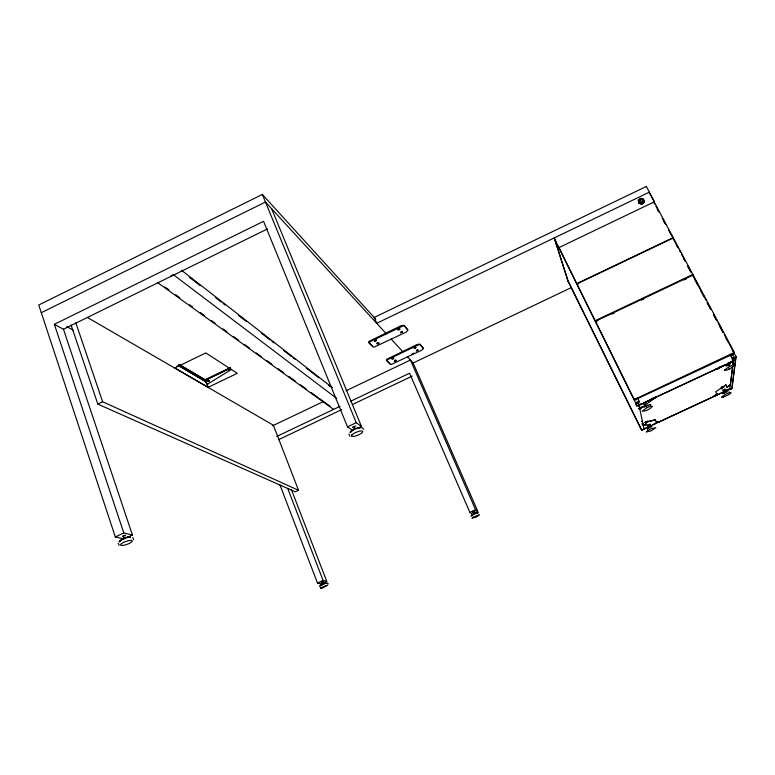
<?xml version="1.0" encoding="UTF-8"?>
<svg xmlns="http://www.w3.org/2000/svg" width="775" height="775" viewBox="0 0 775 775"><rect width="100%" height="100%" fill="white"/><g stroke="black" fill="none" stroke-linecap="round" stroke-linejoin="round"><path stroke-width="1.16" d="M652.511 399.028L652.938 399.377L652.85 398.873M644.49 405.635L639.811 408.997L642.804 406.507M133.6 539.739L132.767 537.55M726.262 390.639L731.997 388.478L735.843 357.081M567.901 280.976L568.308 280.598L567.901 280.976L641.661 430.367L647.387 427.238M729.546 389.118L731.92 388.614M725.952 366.1L730.563 363.785M723.918 390.542L725.623 389.748L723.743 390.213M595.5 321.257L634.241 399.561L636.701 399.018L734.225 353.536L734.371 352.431L693.131 275.038L595.5 321.257L595.636 321.741M730.283 385.475L732.598 366.585M732.908 364.231L733.663 358.331L736.231 356.907M732.695 366.759L729.798 389.195L644.015 429.001L638.503 402.69L635.791 403.727L638.503 402.69M732.995 364.405L733.663 358.331M731.968 387.277L736.037 356.994L732.433 358.68L730.36 354.785M728.868 362.826L733.024 360.888L733.276 361.363L715.964 369.22L716.536 368.871M730.244 385.437L730.176 384.836L727.095 387.277L725.691 384.875L727.153 386.919M717.059 393.874L714.056 396.267L717.011 393.826M350.009 432.779L350.242 431.898L354.039 429.447L358.941 427.771M350.813 432.402L351.191 431.007L354.175 429.079L358.031 427.761L361.266 427.829M722.901 390.096L722.668 390.658M319.407 586.442L325.132 583.313M638.493 201.519L639.549 203.515L638.493 201.519L638.92 200.057M326.091 583.246L322.08 584.147L320.191 585.222L320.433 585.745M407.398 330.402L407.66 329.578L404.056 325.306L401.072 325.713L368.89 341.455L368.687 342.269L372.727 346.328M732.113 354.243L731.687 355.483L730.418 355.086L731.687 355.434M422.83 348.653L423.111 347.897L419.885 344.071L417.095 344.497L386.618 359.329L386.405 360.065L390.009 363.698M636.546 398.825L636.12 400.055L634.88 399.6L635.326 398.457M207.865 381.213L208.281 380.021L209.424 380.457L208.93 381.61L207.787 381.164L208.853 381.562M554.89 239.892L554.222 237.915L568.036 280.85M721.399 388.711L721.932 388.246M659.428 421.619L656.096 422.172L659.428 421.619L658.982 422.065M470.968 516.189L474.019 513.699L477.662 512.856M650.632 424.245L650.128 424.758M651.959 426.696L650.583 426.696L647.619 428.701L648.452 428.517M122.537 536.658L123.312 535.728L125.686 535.167L124.911 536.097M554.89 239.688L636.013 403.746L639.54 401.973L637.37 397.604M471.849 515.094L472.711 514.193M320.395 585.299L321.257 584.408M351.395 431.627L352.034 430.9M736.25 357.217L733.76 358.505M375.226 340.506L374.47 341.329L376.582 340.312L375.226 340.506L374.935 339.828M376.292 339.634L375.827 341.126M377.58 342.56L376.834 343.373L379.217 343.044L377.115 344.042L377.725 342.899M554.968 239.853L567.949 281.054M398.708 329.036L398.001 330.043L400.123 329.026L397.701 329.356M230.194 367.708L205.142 379.808L205.123 381.242M205.162 379.953L205.075 381.261L178.269 365.49M401.237 332.039L400.462 332.853L402.564 331.845L401.092 331.7M402.273 331.177L401.489 331.991L401.789 332.669M393.564 357.546L393.109 358.951L391.84 359.145L392.295 357.75L391.569 358.505L393.845 358.195L393.109 358.951M394.94 360.84L394.213 361.586L396.199 360.637L394.872 360.675M414.877 347.743L414.121 348.508L416.127 347.549L414.809 347.578M417.076 350.271L416.32 351.027L418.316 350.077L416.931 349.951M558.368 246.247L559.124 248.407L558.494 246.498M647.755 430.571L646.311 431.985L651.01 430.939L655.853 427.674L651.165 428.72L647.755 430.571L647.445 429.66M121.791 540.001L122.489 539.352M725.671 389.447L724.799 390.048M638.929 200.124L640.072 199.059M638.338 200.279L640.663 198.313L643.589 199.136L644.209 202.168L641.874 204.135L638.958 203.312L638.368 200.531L638.929 203.06L641.845 203.873L644.209 202.168M638.368 200.531L640.692 198.574L643.608 199.388M640.024 202.43L639.821 200.696L640.964 199.727L642.398 200.134L642.814 202.653M642.688 201.5L641.545 202.459L640.111 202.062L639.821 200.696M647.919 425.146L649.537 424.526L649.818 425.32L648.026 425.882M123.186 538.344L125.162 537.404M322.594 582.238L323.301 581.676L321.208 582.645L322.729 582.587M646.34 404.279L655.97 397.168L652.938 399.377M638.096 405.238L638.813 404.531M659.05 421.455L656.628 422.617M639.423 408.619L641.642 407.001M644.781 406.875L646.021 405.974L645.246 404.414M732.375 359.639L734.061 358.844L732.307 359.503M645.265 422.23L646.35 424.768L645.265 422.23L655.379 419.817L656.464 422.327M732.181 361.179L733.867 360.404L732.181 361.179L733.77 360.23L732.956 360.394M726.902 365.829L728.268 364.86L727.434 363.291M655.379 419.817L644.955 422.452M644.102 428.769L641.681 430.319M717.001 394.233L715.616 391.85L726.001 384.807M727.095 387.277L730.108 385.204M321.867 583.788L323.165 583.188M722.407 387.839L722.93 387.51M724.073 389.699L724.596 389.36M473.448 513.505L474.775 512.885M230.524 368.241L205.404 380.283L206.644 383.625L207.826 383.993L231.512 369.375M647.881 405.829L648.375 405.528M647.115 407.592L642.136 411.186C645.962 411.351 649.973 409.161 652.511 406.362L650.855 406.226L647.115 407.592L646.641 406.672M729.721 366.323L724.257 370.188L725.7 370.431L729.391 369.103L734.855 365.248L733.431 364.986L729.721 366.323L729.197 365.412M471.423 515.491L477.109 512.856M639.462 199.611L638.513 201.587L639.385 203.282L641.555 203.893L643.909 202.091L643.831 200.405M639.046 405.267L655.621 397.536M649.15 424.468L649.673 424.206M375.788 319.213L262.338 194.457L38.75 305.011L115.33 536.968L124.078 538.964M41.298 312.713L265.457 202.033L386.415 333.88M54.347 324.328L63.453 329.239L132.418 535.012L123.797 532.948L54.347 324.328L263.548 221.311L347.5 426.851L352.828 430.571M170.984 275.823L173.106 274.776M63.453 329.239L267.608 228.858M97.815 404.095L102.629 401.76L298.53 490.284L295.265 491.825L97.815 404.095L71.087 325.016M230.252 367.883L205.21 379.973L179.199 364.599M205.075 381.261L178.444 365.403M208.136 380.205L205.956 381.261L178.909 365.316M228.518 370.373L230.669 369.336M208.213 387.326L237.286 373.308L205.792 352.925L174.792 367.951L208.213 387.326L205.869 381.038M653.984 202.876L653.829 200.551L649.227 192.239M653.645 200.551L653.984 202.459M411.883 354.136L414.005 353.119M272.819 425.688L323.059 401.721M345.989 390.784L410.43 360.046L475.579 509.727L477.768 511.316L474.939 512.633M597.825 320.792L595.355 321.17L558.959 247.603L654.158 201.907L673.204 237.634L576.823 283.592L577.123 284.406M576.968 283.892L673.359 237.935L692.831 274.476L692.831 275.813M407.427 356.781L413.143 363L571.533 287.496M721.273 387.49C725.71 385.679 719.074 386.657 722.029 388.924M276.762 436.441L340.07 406.303M350.784 401.198L409.568 373.211L469.873 512.382L472.111 513.941M278.613 439.657L341.649 409.665M352.518 404.492L412.3 376.059M115.33 536.968L123.797 532.948M347.5 426.851L356.258 422.695L361.45 426.483L358.215 428.013M724.238 392.867L725.942 392.053L724.431 389.176M127.207 537.482L132.418 535.012M692.831 274.476L595.219 320.695L595.355 321.17M612.027 314.069L614.207 313.032M641.506 300.109L643.696 299.073M684.102 279.949L686.282 278.913M734.371 352.431L634.241 399.561M650.855 399.183L655.233 397.139M718.483 367.67L721.602 366.217M639.811 404.608L642 403.581M644.19 402.564L725.293 364.773M728.587 363.243L734.061 360.685M637.699 405.8L733.063 361.373M638.048 405.993L639.065 405.383M638.028 405.868L639.152 405.567M643.802 404.114L644.422 403.358M644.044 404.589L645.808 403.62M638.697 408.822L639.617 408.057L638.59 408.532M638.678 408.706L639.704 408.222M641.361 421.59L642.398 421.203M642.882 423.557L641.942 424.109L642.804 423.392M724.334 389.796L725.39 389.312L725.574 390.164M649.76 424.962L648.142 426.105M717.698 394.272L714.114 395.909M725.255 390.765L729.575 388.759L731.794 388.701M652.87 424.7L655.059 423.683M658.343 422.162L724.073 391.656M279.978 484.947L317.488 583.062L323.078 580.475L326.74 581.347L291.323 489.354M469.873 512.382L475.579 509.727M323.979 582.626L326.74 581.347M650.787 426.938L649.101 427.703L647.667 424.816M643.463 403.523L644.054 403.262M723.598 387.19L724.238 386.928M729.653 392.586L726.194 393.913L721.496 397.236L723.007 397.284L729.798 394.049L731.135 392.654L729.653 392.586L729.062 391.792M648.985 424.7L649.867 424.487M127.487 537.443L122.372 539.235L119.069 541.425L119.302 542.083M649.353 192.578L653.645 200.628M646.35 424.768L642.959 425.339L645.982 424.613M638.009 404.85L638.881 404.657M715.964 369.22L719.064 368.571M733.16 358.835L733.973 358.67M733.247 359.019L734.061 358.844M355.909 426.027L353.787 426.444L352.644 427.577L353.797 426.453L354.427 428.003M176.729 366.275L177.407 366.158M207.099 384.051L207.826 383.993M394.669 360.191L395.928 359.988L395.473 361.382M325.645 583.226L326.672 583.071M576.978 284.115L578.625 283.902M357.682 427.897L359.542 427.761M649.111 404.976L650.748 404.782L650.196 404.676M127.265 537.085L129.028 536.988M475.947 512.692L477.177 512.624M324.415 582.945L325.597 582.887M471.481 515.598L472.498 515.501M477.536 512.817L478.398 512.74M128.456 537.366L130.403 537.201M650.138 404.802L650.748 404.782M639.54 203.447L642.504 203.718L644.102 201.335M638.852 401.343L635.548 402.787M714.056 396.267L714.569 395.996M327.263 583.003L328.426 583.943M317.488 583.062L321.208 583.914M641.225 202.052L642.649 202.449M723.453 393.816L722.765 393.613L724.422 392.441L727.454 391.666M66.727 326.595L73.082 330.063M362.187 427.703L363.756 429.224M87.439 317.488L273.352 425.233L298.53 490.284M206.644 383.625L205.142 379.808L179.132 364.415M179.025 364.977L205.007 380.312L179.887 365.674M164.978 287.012L168.989 289.898M175.634 294.703L179.771 297.697M189.584 304.778L192.529 306.9M200.376 312.567L204.3 315.406M211.168 320.366L215.092 323.194M222.938 328.862L226.862 331.7M233.73 336.66L238.632 340.196M244.522 344.449L249.424 347.994M256.293 352.945L261.194 356.49M267.084 360.743L271.986 364.279M277.876 368.532L283.757 372.785M288.658 376.33L295.527 381.281M300.438 384.826L306.319 389.079M311.221 392.615L318.089 397.575M319.348 398.486L329.937 406.129M157.887 282.798L333.589 409.384M173.755 274.999L336.679 398.398M189.584 277.44L193.382 280.385M194.535 281.277L200.27 285.733M215.566 297.61L221.301 302.066M223.219 303.548L225.128 305.03M238.516 315.425L246.159 321.363M261.456 333.231L270.058 339.915M271.967 341.397L273.885 342.879M283.447 350.3L291.09 356.238M292.998 357.73L294.917 359.213M306.387 368.115L318.816 377.764M328.377 385.185L330.286 386.667M181.447 270.223L332.397 387.674M119.273 545.309L118.071 543.391M391.113 338.995L402.613 351.53M349.883 436.238L348.924 434.155M653.693 202.033L654.836 204.174M655.97 206.305L658.818 211.653M662.228 218.056L665.648 224.469M668.486 229.807L671.906 236.22M673.039 238.361L675.887 243.699M677.03 245.84L678.164 247.971M679.307 250.112L680.44 252.243M681.583 254.384L684.422 259.722M687.842 266.135L691.252 272.548M692.395 274.679L697.51 284.299M698.653 286.43L703.768 296.05M704.911 298.181L706.044 300.322M707.188 302.453L710.597 308.867M713.446 314.204L716.865 320.618M717.999 322.758L723.123 332.368M724.257 334.509L727.677 340.913M728.81 343.054L731.658 348.392M732.792 350.532L736.211 356.936M657.636 209.734L658.76 211.837M663.778 221.263L664.892 223.365M676.197 244.58L677.311 246.663M683.957 259.15L685.071 261.233M687.842 266.445L690.612 271.647M694.826 279.543L698.197 285.888M701.017 291.168L704.388 297.513M707.207 302.802L710.588 309.138M713.397 314.427L716.778 320.763M719.587 326.052L722.968 332.388M725.788 337.677L728.035 341.901M731.978 349.302L734.225 353.536M732.23 353.574L734.477 357.847M730.157 354.349L732.433 358.68M723.53 391.792L724.286 393.225M638.803 404.792L639.181 405.683M554.803 239.737L555.946 242.013M728.887 368.086L729.391 369.103M557.477 247.089L556.227 243.786M568.056 280.899L641.826 430.29M417.279 350.193L417.56 350.833M415.09 347.665L415.371 348.314M399.048 329.172L399.338 329.85M413.143 363L477.768 511.316M473.099 510.928L473.912 512.817M378.171 343.17L378.462 343.848M271.628 208.756L361.45 426.483M262.338 194.457L356.258 422.695M287.699 488.366L323.078 580.475M321.577 581.211L322.303 583.12M722.668 396.316L723.007 397.284M75.785 322.7L102.629 401.76M120.571 541.483L120.222 540.456L122.818 538.732L126.829 537.327L129.89 537.065L130.055 537.588M123.293 535.728L123.816 537.308M636.604 406.313L635.984 403.688M643.831 407.321L645.972 405.674L648.297 405.083M673.204 237.634L673.427 239.378M353.729 429.088A1.831 0.523 -22.5 0 1 355.764 428.12M646.234 421.929L647.919 421.164L646.234 421.929M369.181 342.143L368.978 342.957L373.007 347.006L374.16 347.142L406.216 332.068L407.96 330.257L404.356 325.984L403.233 325.81L369.181 342.143M351.937 434.756L351.511 436.354L354.349 436.403L358.786 434.872L362.254 432.663L362.719 431.045L359.9 430.987L355.425 432.518L351.937 434.756M386.899 359.968L386.677 360.714L390.29 364.337L391.346 364.453L421.707 350.222L423.392 348.537L420.166 344.72L419.12 344.575L386.899 359.968M320.647 587.77L320.443 588.438L322.332 588.138L327.612 585.115L320.647 587.77M472.566 517.371L472.004 518.213L476.373 517.012L479.328 514.813L472.566 517.371M473.467 511.791L472.605 512.43L474.746 511.442L473.467 511.781M123.642 542.297L120.619 544.302L121.026 545.484L124.591 545.164L129.212 543.537L132.225 541.541L131.866 540.349L128.311 540.659L123.642 542.297M724.654 389.573L724.654 389.573M646.321 186.465L374.199 317.459L376.698 323.282L649.363 192.171L646.321 186.465"/></g></svg>
